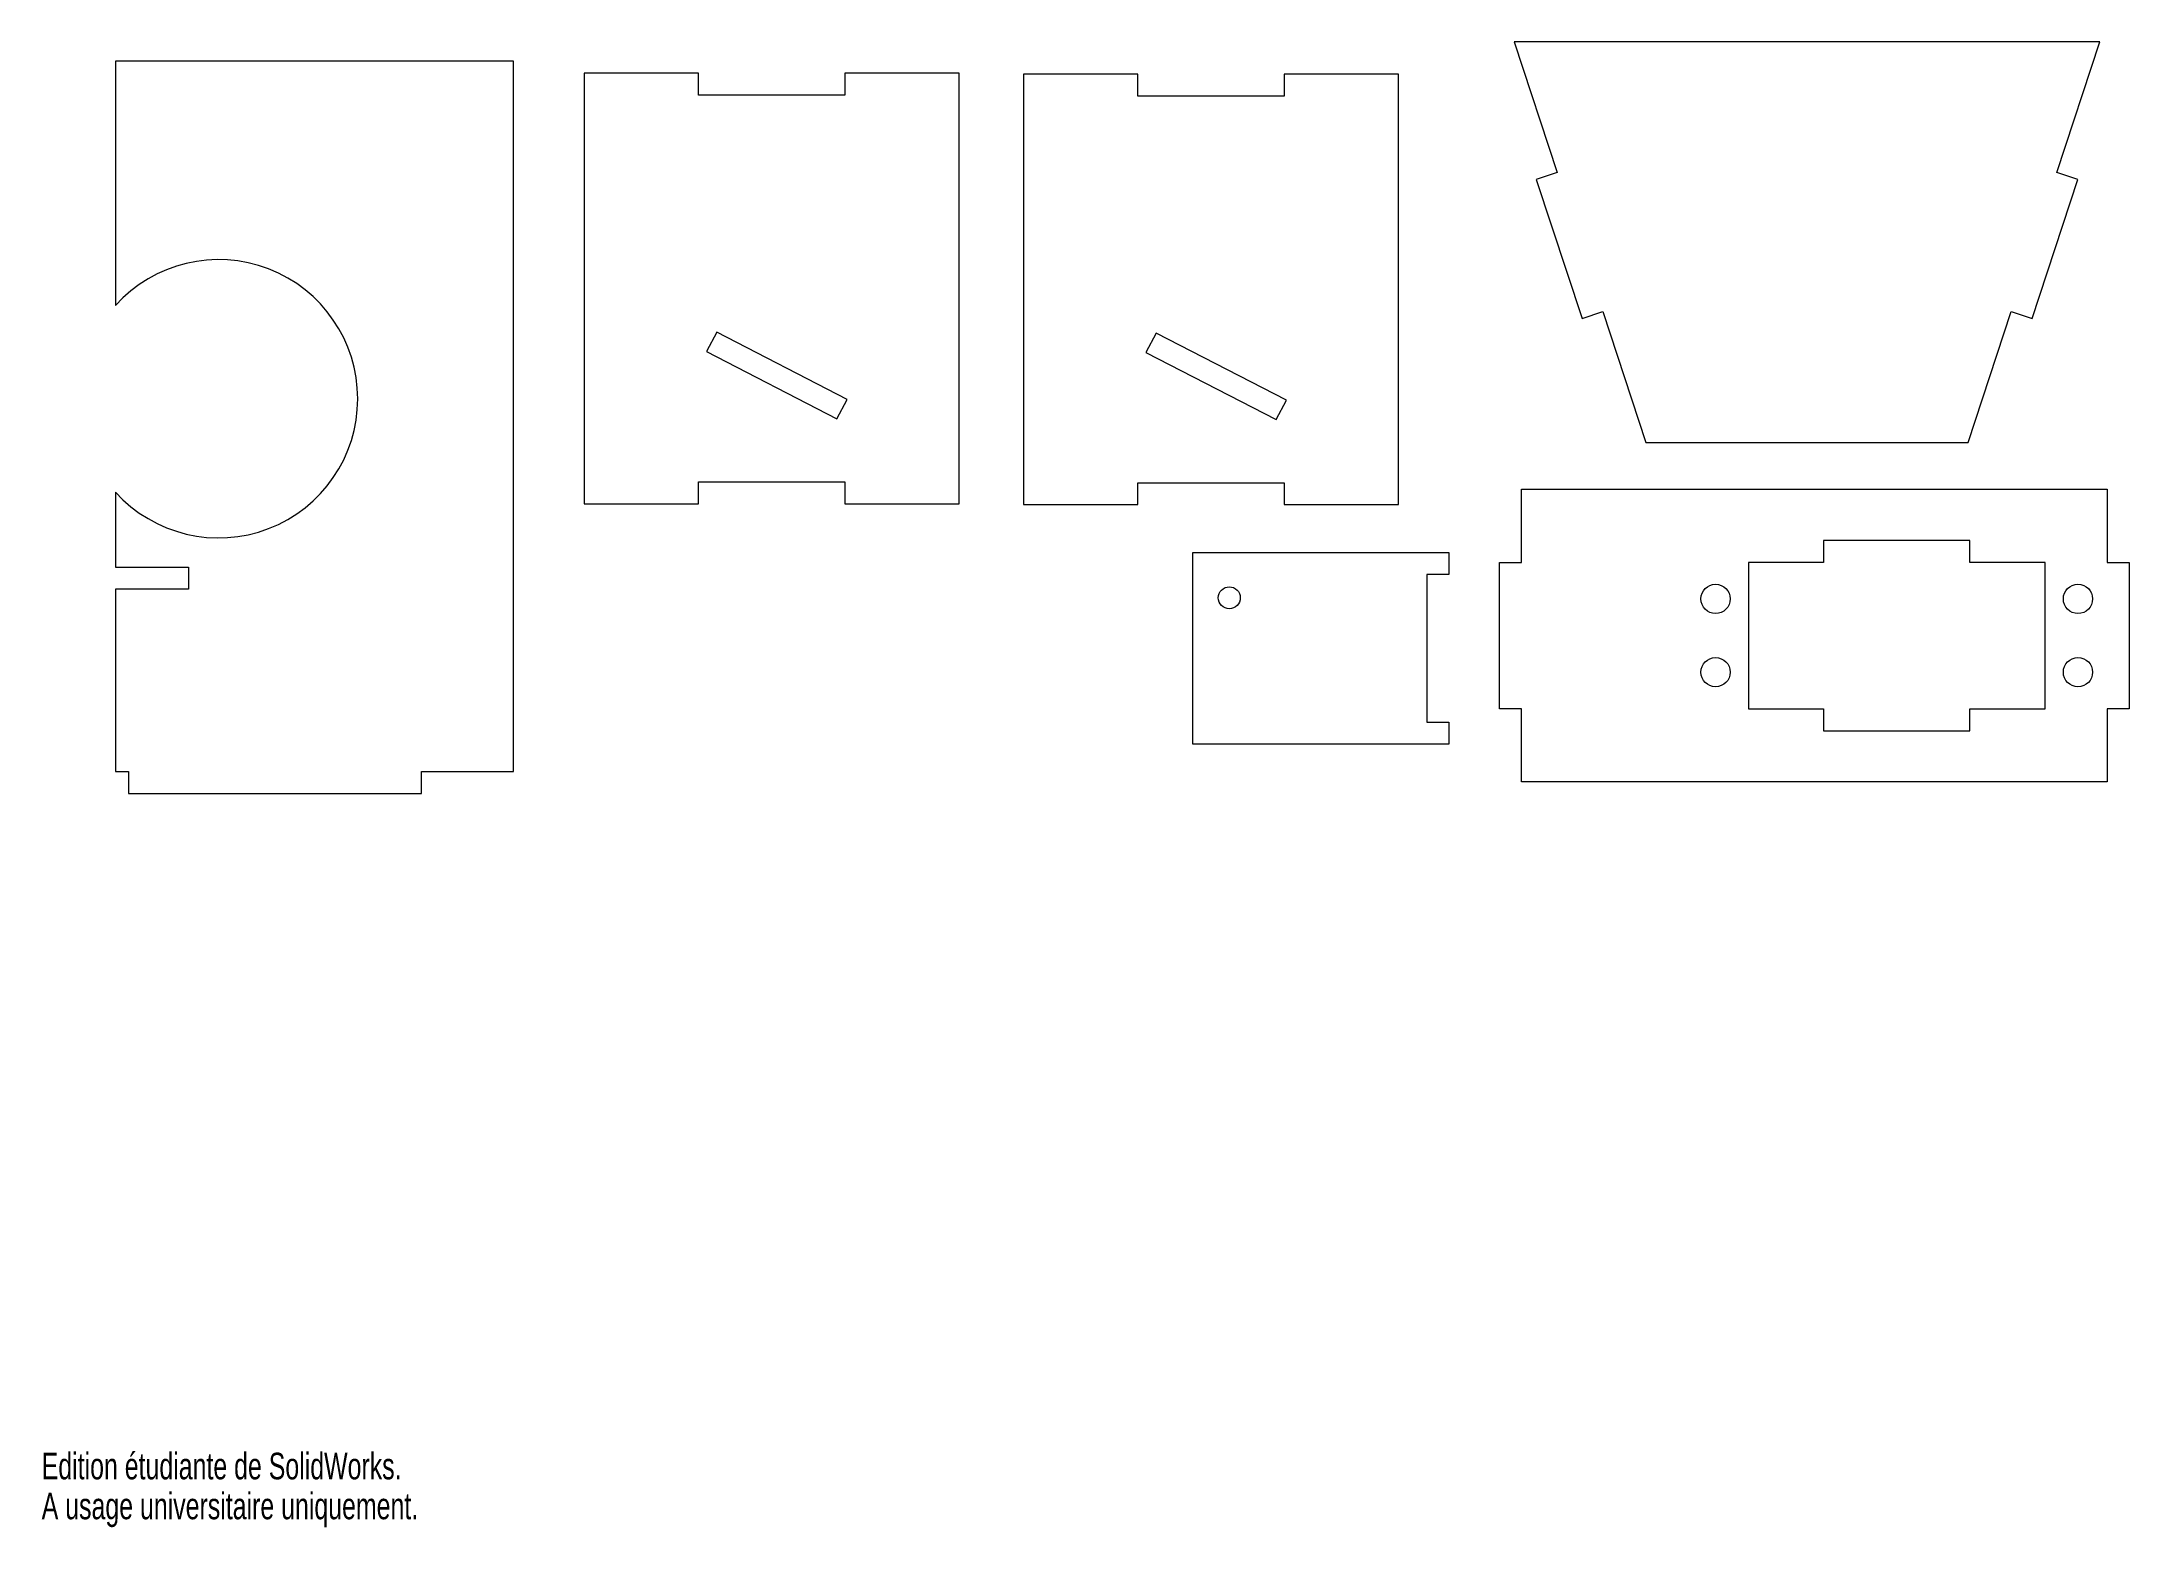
# Model space of a CAD drawing. Header units: millimetres. Extents: x 0 to 285, y 0 to 203.
import ezdxf

# ---------------------------------------------------------------- set-up
doc = ezdxf.new("R2010")
doc.units = ezdxf.units.MM
doc.styles.add('SLDTEXTSTYLE0', font='TXT', dxfattribs={"width": 0.7})

msp = doc.modelspace()

# ---------------------------------------------------------------- linework, layer by layer
at = {"color": 7, "linetype": 'Continuous', "lineweight": 15}
for p, q in [((281.11, 202.84), (201.11, 202.84)), ((201.11, 202.84), (206.98, 184.98)), ((275.23, 184.98), (281.11, 202.84)), ((10.06, 200.18), (10.06, 166.81)), ((64.43, 200.18), (10.06, 200.18)), ((64.43, 103.18), (64.43, 200.18)), ((89.69, 198.54), (74.08, 198.54)), ((74.08, 198.54), (74.08, 139.73)), ((89.69, 195.54), (89.69, 198.54)), ((109.69, 198.54), (109.69, 195.54)), ((125.29, 198.54), (109.69, 198.54)), ((125.29, 139.73), (125.29, 198.54)), ((149.71, 198.43), (134.11, 198.43)), ((134.11, 198.43), (134.11, 139.62)), ((149.71, 195.43), (149.71, 198.43)), ((169.71, 198.43), (169.71, 195.43)), ((185.31, 198.43), (169.71, 198.43)), ((185.31, 139.62), (185.31, 198.43)), ((109.69, 195.54), (89.69, 195.54)), ((169.71, 195.43), (149.71, 195.43)), ((206.98, 184.98), (204.13, 184.04)), ((204.13, 184.04), (210.38, 165.04)), ((271.83, 165.04), (278.08, 184.04)), ((278.08, 184.04), (275.23, 184.98)), ((210.38, 165.04), (213.23, 165.98)), ((213.23, 165.98), (219.11, 148.11)), ((263.11, 148.11), (268.98, 165.98)), ((268.98, 165.98), (271.83, 165.04)), ((92.21, 163.16), (90.8, 160.52)), ((109.99, 154), (92.21, 163.16)), ((152.23, 163.05), (150.82, 160.41)), ((170.01, 153.89), (152.23, 163.05)), ((90.8, 160.52), (108.58, 151.35)), ((150.82, 160.41), (168.6, 151.24)), ((108.58, 151.35), (109.99, 154)), ((168.6, 151.24), (170.01, 153.89)), ((219.11, 148.11), (263.11, 148.11)), ((89.69, 139.73), (89.69, 142.73)), ((89.69, 142.73), (109.69, 142.73)), ((109.69, 142.73), (109.69, 139.73)), ((149.71, 139.62), (149.71, 142.62)), ((149.71, 142.62), (169.71, 142.62)), ((169.71, 142.62), (169.71, 139.62)), ((10.06, 141.34), (10.06, 131.08)), ((74.08, 139.73), (89.69, 139.73)), ((109.69, 139.73), (125.29, 139.73)), ((202.11, 131.74), (202.11, 141.74)), ((202.11, 141.74), (282.11, 141.74)), ((282.11, 141.74), (282.11, 131.74)), ((134.11, 139.62), (149.71, 139.62)), ((169.71, 139.62), (185.31, 139.62)), ((263.36, 134.74), (243.36, 134.74)), ((243.36, 134.74), (243.36, 131.74)), ((263.36, 131.74), (263.36, 134.74)), ((157.2, 106.9), (157.2, 133.1)), ((157.2, 133.1), (192.2, 133.1)), ((192.2, 133.1), (192.2, 130.1)), ((199.11, 131.74), (202.11, 131.74)), ((199.11, 111.74), (199.11, 131.74)), ((243.36, 131.74), (233.11, 131.74)), ((233.11, 131.74), (233.11, 111.74)), ((273.61, 131.74), (263.36, 131.74)), ((273.61, 111.74), (273.61, 131.74)), ((282.11, 131.74), (285.11, 131.74)), ((285.11, 131.74), (285.11, 111.74)), ((10.06, 131.08), (20.06, 131.08)), ((20.06, 131.08), (20.06, 128.08)), ((192.2, 130.1), (189.2, 130.1)), ((189.2, 130.1), (189.2, 109.9)), ((10.06, 128.08), (10.06, 103.18)), ((20.06, 128.08), (10.06, 128.08)), ((202.11, 111.74), (199.11, 111.74)), ((202.11, 101.74), (202.11, 111.74)), ((233.11, 111.74), (243.36, 111.74)), ((243.36, 111.74), (243.36, 108.74)), ((263.36, 108.74), (263.36, 111.74)), ((263.36, 111.74), (273.61, 111.74)), ((285.11, 111.74), (282.11, 111.74)), ((282.11, 111.74), (282.11, 101.74)), ((189.2, 109.9), (192.2, 109.9)), ((192.2, 109.9), (192.2, 106.9)), ((243.36, 108.74), (263.36, 108.74)), ((192.2, 106.9), (157.2, 106.9)), ((10.06, 103.18), (11.86, 103.18)), ((11.86, 103.18), (11.86, 100.18)), ((51.86, 100.18), (51.86, 103.18)), ((51.86, 103.18), (64.43, 103.18)), ((11.86, 100.18), (51.86, 100.18)), ((282.11, 101.74), (202.11, 101.74))]:
    msp.add_line(p, q, dxfattribs=at)
for centre, radius in [((162.2, 126.9), 1.5), ((228.61, 126.74), 2), ((278.11, 126.74), 2), ((228.61, 116.74), 2), ((278.11, 116.74), 2)]:
    msp.add_circle(centre, radius, dxfattribs=at)
msp.add_arc((24.16, 154.08), 19, 222.0985, 137.9015, dxfattribs=at)

# ---------------------------------------------------------------- texts
at = {"color": 7, "linetype": 'Continuous', "char_height": 3.633, "attachment_point": 1, "style": 'SLDTEXTSTYLE0'}
for s, insert in [('Edition étudiante de SolidWorks.', (0, 10.13)), ('A usage universitaire uniquement.', (0, 4.68))]:
    msp.add_mtext(s, dxfattribs=dict(at, insert=insert))

doc.saveas('drawing.dxf')
